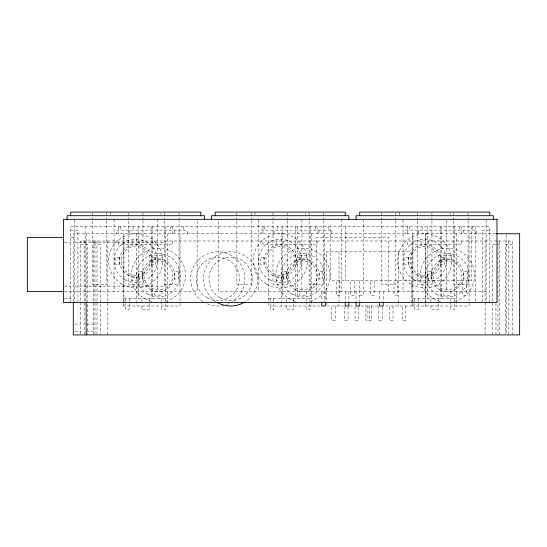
<?xml version="1.0" encoding="UTF-8"?>
<svg xmlns="http://www.w3.org/2000/svg" width="547" height="547" viewBox="0 0 547 547"><rect width="100%" height="100%" fill="white"/><g stroke="black" fill="none" stroke-linecap="round" stroke-linejoin="round"><path stroke-width="0.41" stroke-dasharray="2.73 2.05" d="M123.875 306.012L123.875 233.76L123.875 306.012L180.072 306.012L180.072 233.76M412.876 306.012L412.876 233.76L412.876 306.012L469.073 306.012L469.073 233.76M70.7 230.15L77.927 230.15L77.927 301.547M489.75 230.15L482.522 230.15L482.522 301.547M495.753 233.76L73.298 233.76L73.298 301.759M70.7 237.377L74.31 237.377M497.12 240.988L80.525 240.988L80.525 334.06M64.279 242.793L70.7 242.793M74.31 242.793L164.626 242.793M80.525 244.598L87.746 244.598L87.746 334.06M93.373 244.598L100.6 244.598L100.6 334.06M495.958 244.598L492.348 244.598L492.348 334.06M497.763 244.598L499.575 244.598M512.423 244.598L505.202 244.598L505.202 334.06M164.626 284.337L179.074 284.337L179.074 220.585M64.279 286.143L70.7 286.143M74.31 286.143L164.626 286.143L164.626 220.585M64.279 291.565L197.139 291.565L197.139 220.113M486.139 291.565L218.814 291.565L218.814 219.313M359.7 295.175L363.311 295.175L363.311 220.113M64.279 298.785L70.7 298.785M123.875 298.785L167.225 298.785M268.372 298.785L311.722 298.785M412.876 298.785L456.225 298.785M320.323 306.012L268.372 306.012L268.372 233.76M344.125 306.012L326.176 306.012L326.176 251.825L411.276 251.825L411.276 306.012L383.973 306.012M349.971 306.012L355.174 306.012M361.02 306.012L378.975 306.012M74.905 324.077L80.525 324.077M86.952 324.077L93.373 324.077M74.905 331.297L80.525 331.297M86.152 331.297L93.373 331.297M512.423 334.914L512.423 240.988L497.975 240.988L497.975 334.914M508.813 240.988L508.813 334.914M506.796 234.615L506.796 334.06M499.575 240.988L499.575 334.06M495.958 303.318L495.958 334.06M489.75 302.402L489.75 226.54L70.7 226.54L70.7 302.402M486.139 220.113L486.139 302.402M485.121 240.988L485.121 334.06M476.3 233.76L476.3 230.15L405.648 230.15L405.648 233.76M475.302 226.54L475.302 302.402M472.69 226.54L472.69 230.15M471.685 226.54L471.685 280.727L330.798 280.727L330.798 226.54M468.075 212.94L468.075 219.737M468.075 220.585L468.075 284.337L453.627 284.337L453.627 220.585M466.27 280.727L466.27 295.175L462.659 295.175L462.659 280.727M463.446 230.15L463.446 233.76M461.641 226.54L461.641 233.76M461.641 240.988L461.641 244.598L407.453 244.598L407.453 240.988M459.836 226.54L459.836 230.15M456.225 233.76L456.225 306.012M454.625 226.54L454.625 298.785M454.413 298.785L454.413 302.956M454.413 303.79L454.413 309.623L450.803 309.623L450.803 302.122M453.627 212.94L453.627 219.737M451.015 291.565L451.015 295.175L443.788 295.175L443.788 291.565M450.803 298.785L450.803 301.288M450.01 213.535L450.01 214.978M446.4 220.113L446.4 291.565M441.771 226.54L441.771 298.785M440.178 226.54L440.178 298.785M438.161 298.785L438.161 302.956M438.161 303.79L438.161 309.623L430.933 309.623L430.933 303.79M431.952 212.94L431.952 219.737M431.952 220.585L431.952 284.337L417.498 284.337L417.498 220.585M430.933 298.785L430.933 302.956M428.335 240.988L428.335 244.598M428.335 280.727L428.335 277.11L421.115 277.11L421.115 280.727M427.323 226.54L427.323 298.785M422.113 226.54L422.113 230.15M421.115 240.988L421.115 244.598M418.503 230.15L418.503 233.76M418.291 298.785L418.291 309.623L414.681 309.623L414.681 303.79M417.498 212.94L417.498 219.737M414.681 298.785L414.681 302.956M409.259 226.54L409.259 230.15M407.453 226.54L407.453 233.76M405.853 306.012L405.853 320.46L402.243 320.46L402.243 306.012M403.05 220.113L403.05 291.565M399.44 212.086L399.44 214.978M398.421 251.825L398.421 306.012M397.635 280.727L397.635 295.175L394.018 295.175L394.018 280.727M395.823 212.94L395.823 219.737M395.823 220.585L395.823 284.337L381.375 284.337L381.375 220.585M393.006 306.012L393.006 320.46L389.389 320.46L389.389 306.012M388.602 291.565L388.602 237.377L316.351 237.377L316.351 291.565M383.18 291.565L383.18 301.759M382.374 306.86L382.374 320.46L378.763 320.46L378.763 306.012M381.375 212.94L381.375 219.737M379.57 291.565L379.57 301.759M374.148 280.727L374.148 295.175L370.538 295.175L370.538 280.727M371.536 306.012L371.536 320.46L365.909 320.46L365.909 306.012M369.526 306.012L369.526 320.46M367.926 306.012L367.926 320.46M359.7 280.727L359.7 301.759M358.688 306.86L358.688 320.46L355.071 320.46L355.071 306.86M356.09 291.565L356.09 301.759M354.278 280.727L354.278 295.175L350.668 295.175L350.668 280.727M348.863 291.565L348.863 301.759M348.056 306.86L348.056 320.46L344.446 320.46L344.446 306.86M345.253 226.54L345.253 280.727M345.253 291.565L345.253 301.759M341.636 219.313L341.636 291.565M339.831 280.727L339.831 295.175L336.22 295.175L336.22 280.727M339.024 251.825L339.024 306.012M335.202 306.012L335.202 320.46L331.591 320.46L331.591 306.012M331.797 233.76L331.797 230.15L261.145 230.15L261.145 233.76M328.186 226.54L328.186 230.15M325.383 291.565L325.383 301.759M324.576 233.76L324.576 301.759M323.578 212.94L323.578 219.737M323.578 220.585L323.578 284.337L309.123 284.337L309.123 220.585M321.766 291.565L321.766 301.759M318.949 230.15L318.949 233.76M317.144 226.54L317.144 233.76M317.144 240.988L317.144 244.598L262.957 244.598L262.957 240.988M315.332 226.54L315.332 230.15M311.722 233.76L311.722 306.012M310.122 226.54L310.122 298.785M309.917 298.785L309.917 302.956M309.917 303.79L309.917 309.623L306.306 309.623L306.306 302.122M309.123 212.94L309.123 219.737M306.511 291.565L306.511 295.175L299.284 295.175L299.284 291.565M306.306 298.785L306.306 301.288M305.513 213.535L305.513 214.978M301.903 220.113L301.903 291.565M297.274 226.54L297.274 298.785M295.674 226.54L295.674 298.785M293.657 298.785L293.657 302.956M293.657 303.79L293.657 309.623L286.437 309.623L286.437 303.79M287.448 212.94L287.448 219.737M287.448 220.585L287.448 284.337L273.001 284.337L273.001 220.585M286.437 298.785L286.437 302.956M283.838 240.988L283.838 244.598M282.82 226.54L282.82 298.785M281.226 233.76L281.226 306.012M277.609 226.54L277.609 230.15M276.611 240.988L276.611 244.598M273.999 230.15L273.999 233.76M273.794 298.785L273.794 309.623L270.177 309.623L270.177 303.79M273.001 212.94L273.001 219.737M270.177 298.785L270.177 302.956M264.762 226.54L264.762 230.15M262.957 226.54L262.957 233.76M258.553 220.113L258.553 291.565M254.936 212.086L254.936 214.978M251.326 212.94L251.326 219.737M251.326 220.585L251.326 284.337L236.878 284.337L236.878 220.585M236.878 212.94L236.878 219.737M187.3 233.76L187.3 230.15L116.648 230.15L116.648 233.76M183.689 226.54L183.689 230.15M179.074 212.94L179.074 219.737M174.445 230.15L174.445 233.76M172.64 226.54L172.64 233.76M172.64 240.988L172.64 244.598L118.453 244.598L118.453 240.988M170.835 226.54L170.835 230.15M167.225 233.76L167.225 306.012M165.625 226.54L165.625 298.785M165.42 298.785L165.42 302.956M165.42 303.79L165.42 309.623L161.803 309.623L161.803 302.122M164.626 212.94L164.626 219.737M162.015 291.565L162.015 295.175L154.787 295.175L154.787 291.565M161.803 298.785L161.803 301.288M161.009 213.535L161.009 214.978M157.399 219.313L157.399 291.565M152.77 226.54L152.77 298.785M151.177 226.54L151.177 298.785M149.16 298.785L149.16 302.956M149.16 303.79L149.16 309.623L141.933 309.623L141.933 303.79M142.952 212.94L142.952 219.737M142.952 220.585L142.952 284.337L128.497 284.337L128.497 220.585M141.933 298.785L141.933 302.956M139.335 240.988L139.335 244.598M138.323 226.54L138.323 298.785M136.723 233.76L136.723 306.012M133.112 226.54L133.112 230.15M132.114 240.988L132.114 244.598M129.502 230.15L129.502 233.76M129.29 298.785L129.29 309.623L125.68 309.623L125.68 303.79M128.497 212.94L128.497 219.737M125.68 298.785L125.68 302.956M120.258 226.54L120.258 230.15M118.453 226.54L118.453 233.76M114.05 219.313L114.05 291.565M110.439 212.086L110.439 214.978M107.827 240.988L107.827 334.914M106.822 212.94L106.822 219.737M106.822 220.585L106.822 284.337L92.375 284.337L92.375 220.585M96.99 240.988L96.99 334.914M94.973 240.988L94.973 334.06M93.373 240.988L93.373 334.914M92.375 212.94L92.375 219.737M86.152 233.76L86.152 301.759M85.147 226.54L85.147 302.402M84.135 240.988L84.135 334.06M74.31 220.113L74.31 302.402M202.916 301.561A27.097 27.097 0 0 1 197.727 260.714A27.097 27.097 0 0 1 238.882 261.904A27.097 27.097 0 0 1 231.347 302.382M229.255 303.469A27.097 27.097 0 0 1 224.81 305.089M224.051 305.281A27.097 27.097 0 0 1 204.934 302.764M295.886 301.479A27.097 27.097 0 0 1 280.707 259.763A27.097 27.097 0 0 1 325.096 259.763A27.097 27.097 0 0 1 309.91 301.479M440.39 301.479A27.097 27.097 0 0 1 425.204 259.763A27.097 27.097 0 0 1 469.593 259.763A27.097 27.097 0 0 1 454.413 301.479M151.389 301.479A27.097 27.097 0 0 1 136.203 259.763A27.097 27.097 0 0 1 180.592 259.763A27.097 27.097 0 0 1 165.413 301.479M215.771 301.561A27.097 27.097 0 0 1 210.581 260.714A27.097 27.097 0 0 1 251.736 261.904A27.097 27.097 0 0 1 244.194 302.382M425.723 233.76L425.723 306.012L425.723 233.76M162.015 255.435L154.787 255.435L154.787 259.052L162.015 259.052L162.015 255.435M306.511 255.435L299.284 255.435L299.284 259.052L306.511 259.052L306.511 255.435M451.015 255.435L443.788 255.435L443.788 259.052L451.015 259.052L451.015 255.435M119.472 257.24L115.855 257.24L115.855 264.468L119.472 264.468L119.472 257.24M155.594 257.24L151.984 257.24L151.984 264.468L155.594 264.468L155.594 257.24M263.969 257.24L260.358 257.24L260.358 264.468L263.969 264.468L263.969 257.24M300.091 257.24L296.481 257.24L296.481 264.468L300.091 264.468L300.091 257.24M408.472 257.24L404.855 257.24L404.855 264.468L408.472 264.468L408.472 257.24M444.595 257.24L440.985 257.24L440.985 264.468L444.595 264.468L444.595 257.24M142.145 271.695L138.528 271.695L138.528 278.922L142.145 278.922L142.145 271.695M178.267 271.695L174.657 271.695L174.657 278.922L178.267 278.922L178.267 271.695M286.642 271.695L283.031 271.695L283.031 278.922L286.642 278.922L286.642 271.695M322.771 271.695L319.154 271.695L319.154 278.922L322.771 278.922L322.771 271.695M431.145 271.695L427.528 271.695L427.528 278.922L431.145 278.922L431.145 271.695M467.268 271.695L463.658 271.695L463.658 278.922L467.268 278.922L467.268 271.695M139.335 277.11L132.114 277.11L132.114 280.727L139.335 280.727L139.335 277.11M283.838 277.11L276.611 277.11L276.611 280.727L283.838 280.727L283.838 277.11M269.391 279.626A21.675 21.675 0 0 0 301.903 260.857A21.675 21.675 0 0 0 269.391 242.089A21.675 21.675 0 0 0 269.391 279.626M273.001 273.37A14.448 14.448 0 0 0 294.676 260.857A14.448 14.448 0 0 0 273.001 248.345A14.448 14.448 0 0 0 273.001 273.37M272.098 274.936A16.26 16.26 0 0 0 296.481 260.857A16.26 16.26 0 0 0 272.098 246.779A16.26 16.26 0 0 0 272.098 274.936M266.676 284.317A27.097 27.097 0 0 0 307.318 260.857A27.097 27.097 0 0 0 266.676 237.391A27.097 27.097 0 0 0 266.676 284.317M413.888 279.626A21.675 21.675 0 0 0 446.4 260.857A21.675 21.675 0 0 0 413.888 242.089A21.675 21.675 0 0 0 413.888 279.626M417.498 273.37A14.448 14.448 0 0 0 439.173 260.857A14.448 14.448 0 0 0 417.498 248.345A14.448 14.448 0 0 0 417.498 273.37M416.595 274.936A16.26 16.26 0 0 0 440.985 260.857A16.26 16.26 0 0 0 416.595 246.779A16.26 16.26 0 0 0 416.595 274.936M411.18 284.317A27.097 27.097 0 0 0 451.822 260.857A27.097 27.097 0 0 0 411.18 237.391A27.097 27.097 0 0 0 411.18 284.317M124.887 279.626A21.675 21.675 0 0 0 157.399 260.857A21.675 21.675 0 0 0 124.887 242.089A21.675 21.675 0 0 0 124.887 279.626M128.497 273.37A14.448 14.448 0 0 0 150.172 260.857A14.448 14.448 0 0 0 128.497 248.345A14.448 14.448 0 0 0 128.497 273.37M127.595 274.936A16.26 16.26 0 0 0 151.984 260.857A16.26 16.26 0 0 0 127.595 246.779A16.26 16.26 0 0 0 127.595 274.936M122.179 284.317A27.097 27.097 0 0 0 162.821 260.857A27.097 27.097 0 0 0 122.179 237.391A27.097 27.097 0 0 0 122.179 284.317M206.957 297.691A21.675 21.675 0 0 0 239.47 278.922A21.675 21.675 0 0 0 206.957 260.146A21.675 21.675 0 0 0 206.957 297.691M292.064 294.074A21.675 21.675 0 0 0 324.576 275.305A21.675 21.675 0 0 0 292.064 256.536A21.675 21.675 0 0 0 292.064 294.074M295.674 287.818A14.448 14.448 0 0 0 317.349 275.305A14.448 14.448 0 0 0 295.674 262.792A14.448 14.448 0 0 0 295.674 287.818M294.771 289.384A16.26 16.26 0 0 0 319.154 275.305A16.26 16.26 0 0 0 294.771 261.227A16.26 16.26 0 0 0 294.771 289.384M436.561 294.074A21.675 21.675 0 0 0 469.073 275.305A21.675 21.675 0 0 0 436.561 256.536A21.675 21.675 0 0 0 436.561 294.074M440.178 287.818A14.448 14.448 0 0 0 461.853 275.305A14.448 14.448 0 0 0 440.178 262.792A14.448 14.448 0 0 0 440.178 287.818M439.275 289.384A16.26 16.26 0 0 0 463.658 275.305A16.26 16.26 0 0 0 439.275 261.227A16.26 16.26 0 0 0 439.275 289.384M147.56 294.074A21.675 21.675 0 0 0 180.072 275.305A21.675 21.675 0 0 0 147.56 256.536A21.675 21.675 0 0 0 147.56 294.074M151.177 287.818A14.448 14.448 0 0 0 172.852 275.305A14.448 14.448 0 0 0 151.177 262.792A14.448 14.448 0 0 0 151.177 287.818M150.275 289.384A16.26 16.26 0 0 0 174.657 275.305A16.26 16.26 0 0 0 150.275 261.227A16.26 16.26 0 0 0 150.275 289.384M219.812 297.691A21.675 21.675 0 0 0 252.324 278.922A21.675 21.675 0 0 0 219.812 260.146A21.675 21.675 0 0 0 219.812 297.691"/><path stroke-width="0.82" d="M496.56 233.76L519.65 233.76L519.65 334.914L73.298 334.914L73.298 302.614M63.473 237.377L27.35 237.377L27.35 291.565L63.473 291.565M493.36 219.313L493.36 215.703L356.09 215.703L356.09 219.313M489.75 215.703L489.75 212.086L359.7 212.086L359.7 215.703M383.18 302.614L383.18 306.012L379.57 306.012L379.57 302.614M359.7 302.614L359.7 306.012L356.09 306.012L356.09 302.614M348.863 219.313L348.863 215.703L211.586 215.703L211.586 219.313M348.863 302.614L348.863 306.012L345.253 306.012L345.253 302.614M345.253 215.703L345.253 212.086L215.203 212.086L215.203 215.703M325.383 302.614L325.383 306.012L321.766 306.012L321.766 302.614M204.359 219.313L204.359 215.703L67.09 215.703L67.09 219.313M200.749 215.703L200.749 212.086L70.7 212.086L70.7 215.703M86.152 302.614L86.152 334.914M244.194 302.382A27.097 27.097 0 0 1 217.104 302.382M496.977 219.313L63.473 219.313L63.473 302.402L496.977 302.402L496.977 219.313"/></g></svg>
